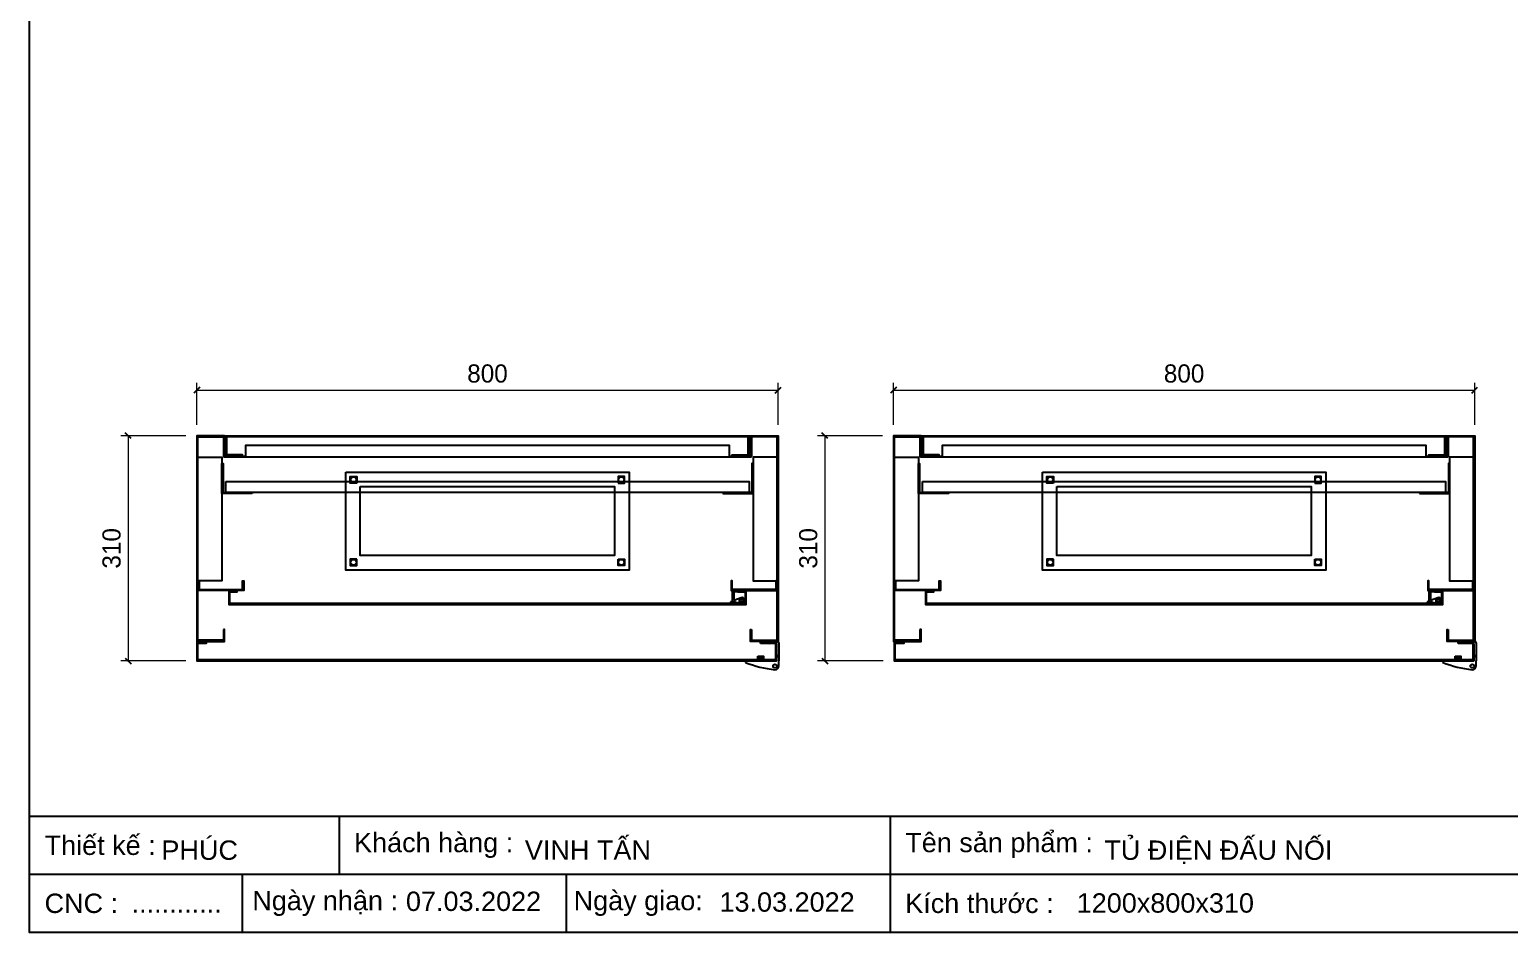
# Model space of a CAD drawing. Header units: millimetres. Extents: x 0 to 3953, y 0 to 2795.
# Drawn here: x 0 to 2037, y 0 to 1243 of the extents above; entities that cross this region are included whole.
import ezdxf

# ---------------------------------------------------------------- set-up
doc = ezdxf.new("R2010")
doc.units = ezdxf.units.MM
doc.layers.add('DIM', color=253, linetype='Continuous')
doc.layers.add('Ghi chu', color=7, linetype='Continuous')
doc.styles.add('Arial', font='arial.ttf')
doc.dimstyles.new('Dim-25', dxfattribs={"dimtxt": 25, "dimasz": 8, "dimexe": 10, "dimexo": 15, "dimgap": 10, "dimtad": 1, "dimdec": 0, "dimtxsty": 'Standard', "dimblk": 'OBLIQUE', "dimcen": 10, "dimclrd": 5, "dimclre": 5, "dimclrt": 3, "dimazin": 3, "dimtfac": 1, "dimtdec": 0, "dimtmove": 0, "dimatfit": 3, "dimldrblk": 'OBLIQUE', "dimlwd": 9, "dimlwe": 9})

# ---------------------------------------------------------------- blocks, each defined once
blk = doc.blocks.new('HL044-1.3-B')
h = blk.add_hatch()
h.set_pattern_fill('ANSI31', color=1, scale=0.3, style=0)
h.set_pattern_definition([(45, (-80982.31925, -42991.2648), (-0.673519209, 0.673519209), [])])
h.paths.add_polyline_path([(-15.5, 27), (-15.5, 24), (-9.5, 24), (-9.5, 27)])
at = {"color": 1}
for p, q in [((-22, 24), (-22, 27)), ((-22, 27), (1, 27)), ((-1, 24), (-22, 24)), ((-15.5, 24), (-15.5, 27)), ((-9.5, 24), (-9.5, 27)), ((0, 23), (0, 0)), ((3, 25), (3, 0)), ((0, 0), (-43, 0)), ((-43, 0), (-43, -2)), ((-25, 6.5), (-25, 0)), ((-25, 6.5), (-19, 5.9)), ((-25, 5.5), (-19, 4.9)), ((-25, 4.5), (-19, 3.9)), ((-25, 3.5), (-19, 2.9)), ((-25, 2.5), (-19, 1.9)), ((-25, 1.5), (-19, 0.9)), ((-25, 0.5), (-19.7, 0)), ((-19, 6.5), (-19, 0)), ((0, 7.5), (3, 7.5)), ((0, 6), (3, 6)), ((3, -6.5), (3, 0))]:
    blk.add_line(p, q, dxfattribs=at)
blk.add_lwpolyline([(-26, 6.5), (-18, 6.5), (-18, 0), (-26, 0)], close=True, dxfattribs=at)
blk.add_circle((-2.3, -7), 2.55, dxfattribs=at)
for centre, radius, start, end in [((-1, 23), 1, 0, 90), ((1, 25), 2, 0, 90), ((15.4, 147.7), 160.7, 248.6705, 263.5901), ((-2.5, -6.5), 5.5, 270, 0)]:
    blk.add_arc(centre, radius, start, end, dxfattribs=at)
blk = doc.blocks.new('*D8')
at = {"color": 0, "linetype": 'ByBlock', "lineweight": -2}
for p, q in [((139.7, 679.6), (131.7, 687.6)), ((131.7, 377.6), (139.7, 369.6))]:
    blk.add_line(p, q, dxfattribs=at)
at = {"layer": 'Defpoints', "color": 0, "ltscale": 3, "transparency": 16777216}
for p in [(230.2, 683.6), (135.7, 373.6), (230.2, 373.6)]:
    blk.add_point(p, dxfattribs=at)
at = {"layer": 'DIM', "color": 5, "lineweight": 9, "ltscale": 3, "transparency": 16777216}
for p, q in [((215.2, 683.6), (125.7, 683.6)), ((135.7, 683.6), (135.7, 373.6)), ((215.2, 373.6), (125.7, 373.6))]:
    blk.add_line(p, q, dxfattribs=at)
at = {"layer": 'DIM', "color": 3, "ltscale": 3, "transparency": 16777216, "insert": (112.9, 528.6), "char_height": 25, "attachment_point": 5, "rotation": 90}
blk.add_mtext('310', dxfattribs=at)
blk = doc.blocks.new('_Oblique')
at = {"color": 0, "linetype": 'ByBlock', "lineweight": -2}
blk.add_line((-0.5, -0.5), (0.5, 0.5), dxfattribs=at)
blk = doc.blocks.new('*D10')
at = {"color": 0, "linetype": 'ByBlock', "lineweight": -2}
for p, q in [((234.2, 750.4), (226.2, 742.4)), ((1026.2, 742.4), (1034.2, 750.4))]:
    blk.add_line(p, q, dxfattribs=at)
at = {"layer": 'Defpoints', "color": 0, "ltscale": 3, "transparency": 16777216}
for p in [(1030.2, 746.4), (230.2, 683.6), (1030.2, 683.6)]:
    blk.add_point(p, dxfattribs=at)
at = {"layer": 'DIM', "color": 5, "lineweight": 9, "ltscale": 3, "transparency": 16777216}
for p, q in [((230.2, 698.6), (230.2, 756.4)), ((1030.2, 698.6), (1030.2, 756.4)), ((230.2, 746.4), (1030.2, 746.4))]:
    blk.add_line(p, q, dxfattribs=at)
at = {"layer": 'DIM', "color": 3, "ltscale": 3, "transparency": 16777216, "insert": (630.2, 769.1), "char_height": 25, "attachment_point": 5}
blk.add_mtext('800', dxfattribs=at)
blk = doc.blocks.new('KHUNG CHUẨN')
at = {"color": 7}
for p, q in [((19889.2, -28535.2), (16919.2, -28535.2)), ((17239.2, -28535.2), (17239.2, -28595.2)), ((17809.2, -28535.2), (17809.2, -28655.2)), ((18939.2, -28595.2), (16919.2, -28595.2)), ((17139.2, -28595.2), (17139.2, -28655.2)), ((17474.2, -28595.2), (17474.2, -28655.2))]:
    blk.add_line(p, q, dxfattribs=at)
blk.add_lwpolyline([(16919.2, -26555.2), (19889.2, -26555.2), (19889.2, -28655.2), (16919.2, -28655.2)], close=True, dxfattribs=at)
at = {"color": 2, "char_height": 20, "attachment_point": 4, "style": 'Arial'}
for s, insert, width in [('  Thiết kế :', (16919.2, -28565.2), 917.634), ('  Khách hàng :', (17239.2, -28565.2), 917.634), ('  Tên sản phẩm :', (17809.2, -28565.2), 917.634), ('  CNC :', (16919.2, -28625.2), 917.634), ('  Ngày nhận :', (17134, -28625.2), 556.651), ('  Ngày giao:', (17466.3, -28625.2), 556.651), ('  Kích thước :', (17809.2, -28625.2), 917.634)]:
    blk.add_mtext(s, dxfattribs=dict(at, insert=insert, width=width))
at = {"color": 3, "style": 'Arial'}
for tag, p in [('#01', (17055.6, -28580.1)), ('#02', (17431.4, -28580.1)), ('#03', (18030.6, -28580.1)), ('#08', (18751.7, -28580.1)), ('#10', (19064.8, -28580.1)), ('#04', (17024.8, -28634.6)), ('#05', (17308.5, -28633)), ('#06', (17632.7, -28633.7)), ('#07', (18002, -28634.7)), ('#09', (18753.8, -28632.6)), ('#11', (19060.3, -28625.7)), ('#12', (19806.5, -28628.9))]:
    blk.add_attdef(tag, p, '', height=20, dxfattribs=at)
blk = doc.blocks.new('HL036-1-2')
at = {"layer": 'Ghi chu', "color": 1}
for p, q in [((-3, 17.8), (-18.9, 17.8)), ((-18.9, 15.8), (-18.9, 17.8)), ((-12.1, 15.8), (-18.9, 15.8)), ((-16.4, 1), (-16.4, 14)), ((-15.6, 15), (-3.9, 17.7)), ((0, 0), (-15.4, 0)), ((-14.4, 3), (-14.4, 11.9)), ((0, 2), (-13.4, 2)), ((-13.1, 12.8), (-4.3, 9.8)), ((-6.2, 2), (-6.2, 0)), ((-1.2, 2), (-1.2, 0)), ((0, 0), (0, 2))]:
    blk.add_line(p, q, dxfattribs=at)
for radius in [4.1, 2.1]:
    blk.add_circle((-3, 13.7), radius, dxfattribs=at)
for centre, start, end in [((-15.4, 14), 102.9616, 180), ((-15.4, 1), 180, 270), ((-13.4, 11.9), 71.3254, 180), ((-13.4, 3), 180, 270)]:
    blk.add_arc(centre, 1, start, end, dxfattribs=at)
blk = doc.blocks.new('*D14')
at = {"color": 0, "linetype": 'ByBlock', "lineweight": -2}
for p, q in [((1098.5, 679.6), (1090.5, 687.6)), ((1090.5, 377.6), (1098.5, 369.6))]:
    blk.add_line(p, q, dxfattribs=at)
at = {"layer": 'Defpoints', "color": 0, "ltscale": 3, "transparency": 16777216}
for p in [(1189, 683.6), (1094.5, 373.6), (1190, 373.6)]:
    blk.add_point(p, dxfattribs=at)
at = {"layer": 'DIM', "color": 5, "lineweight": 9, "ltscale": 3, "transparency": 16777216}
for p, q in [((1174, 683.6), (1084.5, 683.6)), ((1094.5, 683.6), (1094.5, 373.6)), ((1175, 373.6), (1084.5, 373.6))]:
    blk.add_line(p, q, dxfattribs=at)
at = {"layer": 'DIM', "color": 3, "ltscale": 3, "transparency": 16777216, "insert": (1071.8, 528.6), "char_height": 25, "attachment_point": 5, "rotation": 90}
blk.add_mtext('310', dxfattribs=at)
blk = doc.blocks.new('*D15')
at = {"color": 0, "linetype": 'ByBlock', "lineweight": -2}
for p, q in [((1193, 750.4), (1185, 742.4)), ((1985, 742.4), (1993, 750.4))]:
    blk.add_line(p, q, dxfattribs=at)
at = {"layer": 'Defpoints', "color": 0, "ltscale": 3, "transparency": 16777216}
for p in [(1989, 746.4), (1189, 683.6), (1989, 683.6)]:
    blk.add_point(p, dxfattribs=at)
at = {"layer": 'DIM', "color": 5, "lineweight": 9, "ltscale": 3, "transparency": 16777216}
for p, q in [((1189, 698.6), (1189, 756.4)), ((1989, 698.6), (1989, 756.4)), ((1189, 746.4), (1989, 746.4))]:
    blk.add_line(p, q, dxfattribs=at)
at = {"layer": 'DIM', "color": 3, "ltscale": 3, "transparency": 16777216, "insert": (1589, 769.1), "char_height": 25, "attachment_point": 5}
blk.add_mtext('800', dxfattribs=at)

msp = doc.modelspace()

# ---------------------------------------------------------------- linework, layer by layer
for points in [[(266.7, 417.1), (266.7, 402.1), (231.7, 402.1), (231.7, 682.1), (266.7, 682.1), (266.7, 655.6), (293.2, 655.6), (293.2, 657.1), (268.2, 657.1), (268.2, 683.6), (230.2, 683.6), (230.2, 400.6), (268.2, 400.6), (268.2, 417.1)], [(989.2, 657.1), (989.2, 682.1), (271.2, 682.1), (271.2, 657.1), (269.7, 657.1), (269.7, 683.6), (990.7, 683.6), (990.7, 657.1)], [(993.7, 417.1), (993.7, 402.1), (1028.7, 402.1), (1028.7, 682.1), (993.7, 682.1), (993.7, 655.6), (967.2, 655.6), (967.2, 657.1), (992.2, 657.1), (992.2, 683.6), (1030.2, 683.6), (1030.2, 400.6), (992.2, 400.6), (992.2, 417.1)], [(1225.5, 417.1), (1225.5, 402.1), (1190.5, 402.1), (1190.5, 682.1), (1225.5, 682.1), (1225.5, 655.6), (1252, 655.6), (1252, 657.1), (1227, 657.1), (1227, 683.6), (1189, 683.6), (1189, 400.6), (1227, 400.6), (1227, 417.1)], [(1948, 657.1), (1948, 682.1), (1230, 682.1), (1230, 657.1), (1228.5, 657.1), (1228.5, 683.6), (1949.5, 683.6), (1949.5, 657.1)], [(1952.5, 417.1), (1952.5, 402.1), (1987.5, 402.1), (1987.5, 682.1), (1952.5, 682.1), (1952.5, 655.6), (1926, 655.6), (1926, 657.1), (1951, 657.1), (1951, 683.6), (1989, 683.6), (1989, 400.6), (1951, 400.6), (1951, 417.1)], [(233.2, 484.1), (233.2, 472.1), (293.2, 472.1), (293.2, 484.1), (294.7, 484.1), (294.7, 470.6), (231.7, 470.6), (231.7, 484.1)], [(1027.2, 484.1), (1027.2, 472.1), (967.2, 472.1), (967.2, 484.1), (965.7, 484.1), (965.7, 470.6), (1028.7, 470.6), (1028.7, 484.1)], [(1192, 484.1), (1192, 472.1), (1252, 472.1), (1252, 484.1), (1253.5, 484.1), (1253.5, 470.6), (1190.5, 470.6), (1190.5, 484.1)], [(1986, 484.1), (1986, 472.1), (1926, 472.1), (1926, 484.1), (1924.5, 484.1), (1924.5, 470.6), (1987.5, 470.6), (1987.5, 484.1)], [(1014.7, 398.1), (1026.7, 398.1), (1026.7, 375.1), (231.7, 375.1), (231.7, 398.1), (243.7, 398.1), (243.7, 399.6), (230.2, 399.6), (230.2, 373.6), (1028.2, 373.6), (1028.2, 399.6), (1014.7, 399.6)], [(1974.5, 398.1), (1986.5, 398.1), (1986.5, 375.1), (1191.5, 375.1), (1191.5, 398.1), (1203.5, 398.1), (1203.5, 399.6), (1190, 399.6), (1190, 373.6), (1988, 373.6), (1988, 399.6), (1974.5, 399.6)]]:
    msp.add_lwpolyline(points, close=True)
at = {"color": 33}
for points in [[(231.7, 654.1), (264.7, 654.1), (264.7, 484.1), (231.7, 484.1)], [(1028.7, 654.1), (995.7, 654.1), (995.7, 484.1), (1028.7, 484.1)], [(1190.5, 654.1), (1223.5, 654.1), (1223.5, 484.1), (1190.5, 484.1)], [(1987.5, 654.1), (1954.5, 654.1), (1954.5, 484.1), (1987.5, 484.1)]]:
    msp.add_lwpolyline(points, close=True, dxfattribs=at)
at = {"color": 85}
for points in [[(962.7, 655.6), (992.7, 655.6), (992.7, 654.1), (267.7, 654.1), (267.7, 655.6), (297.7, 655.6), (297.7, 670.6), (962.7, 670.6), (962.7, 655.6)], [(1921.5, 655.6), (1951.5, 655.6), (1951.5, 654.1), (1226.5, 654.1), (1226.5, 655.6), (1256.5, 655.6), (1256.5, 670.6), (1921.5, 670.6), (1921.5, 655.6)]]:
    msp.add_lwpolyline(points, dxfattribs=at)
for points in [[(306.2, 604.1), (264.7, 604.1), (264.7, 645.6), (266.2, 645.6), (266.2, 605.6), (306.2, 605.6)], [(954.2, 604.1), (995.7, 604.1), (995.7, 645.6), (994.2, 645.6), (994.2, 605.6), (954.2, 605.6)], [(1265, 604.1), (1223.5, 604.1), (1223.5, 645.6), (1225, 645.6), (1225, 605.6), (1265, 605.6)], [(1913, 604.1), (1954.5, 604.1), (1954.5, 645.6), (1953, 645.6), (1953, 605.6), (1913, 605.6)], [(270.2, 620.6), (990.2, 620.6), (990.2, 605.6), (270.2, 605.6)], [(1229, 620.6), (1949, 620.6), (1949, 605.6), (1229, 605.6)]]:
    msp.add_lwpolyline(points, close=True, dxfattribs=at)
at = {"color": 7}
for points in [[(435.2, 633.6), (825.2, 633.6), (825.2, 498.6), (435.2, 498.6)], [(1394, 633.6), (1784, 633.6), (1784, 498.6), (1394, 498.6)]]:
    msp.add_lwpolyline(points, close=True, dxfattribs=at)
at = {"color": 2}
for points in [[(450.4, 618.4), (441.4, 618.4), (441.4, 627.4), (450.4, 627.4)], [(455.2, 613.6), (805.2, 613.6), (805.2, 518.6), (455.2, 518.6)], [(809.9, 618.4), (818.9, 618.4), (818.9, 627.4), (809.9, 627.4)], [(1409.3, 618.4), (1400.3, 618.4), (1400.3, 627.4), (1409.3, 627.4)], [(1414, 613.6), (1764, 613.6), (1764, 518.6), (1414, 518.6)], [(1768.8, 618.4), (1777.8, 618.4), (1777.8, 627.4), (1768.8, 627.4)], [(450.4, 513.9), (441.4, 513.9), (441.4, 504.9), (450.4, 504.9)], [(809.9, 513.9), (818.9, 513.9), (818.9, 504.9), (809.9, 504.9)], [(1409.3, 513.9), (1400.3, 513.9), (1400.3, 504.9), (1409.3, 504.9)], [(1768.8, 513.9), (1777.8, 513.9), (1777.8, 504.9), (1768.8, 504.9)]]:
    msp.add_lwpolyline(points, close=True, dxfattribs=at)
at = {"color": 3}
for points in [[(974.7, 468.8), (984.7, 468.8), (984.7, 452.8), (275.7, 452.8), (275.7, 468.8), (285.7, 468.8), (285.7, 470.3), (274.2, 470.3), (274.2, 451.3), (986.2, 451.3), (986.2, 470.3), (974.7, 470.3)], [(1933.5, 468.8), (1943.5, 468.8), (1943.5, 452.8), (1234.5, 452.8), (1234.5, 468.8), (1244.5, 468.8), (1244.5, 470.3), (1233, 470.3), (1233, 451.3), (1945, 451.3), (1945, 470.3), (1933.5, 470.3)]]:
    msp.add_lwpolyline(points, close=True, dxfattribs=at)
at = {"color": 7}
for centre in [(445.9, 622.9), (814.4, 622.9), (1404.8, 622.9), (1773.3, 622.9), (445.9, 509.4), (814.4, 509.4), (1404.8, 509.4), (1773.3, 509.4)]:
    msp.add_circle(centre, 4, dxfattribs=at)

# ---------------------------------------------------------------- block references
at = {"color": 3}
ref = msp.add_blockref('KHUNG CHUẨN', (-22519.5, 38140), dxfattribs=dict(at, xscale=1.331000000005587, yscale=1.331000000005587, zscale=1.331000000005587))
ref.add_attrib('#03', 'TỦ ĐIỆN ĐẤU NỐI', (1479.2, 99.9), dxfattribs={"color": 3, "height": 26.62, "style": 'Arial'})
ref.add_attrib('#07', '1200x800x310', (1441.2, 27.2), dxfattribs={"color": 3, "height": 26.62, "style": 'Arial'})
ref.add_attrib('#02', 'VINH TẤN', (681.7, 99.9), dxfattribs={"color": 3, "height": 26.62, "style": 'Arial'})
ref.add_attrib('#05', '07.03.2022', (518, 29.5), dxfattribs={"color": 3, "height": 26.62, "style": 'Arial'})
ref.add_attrib('#06', '13.03.2022', (949.5, 28.5), dxfattribs={"color": 3, "height": 26.62, "style": 'Arial'})
ref.add_attrib('#01', 'PHÚC', (181.4, 99.9), dxfattribs={"color": 3, "height": 26.62, "style": 'Arial'})
ref.add_attrib('#04', '............', (140.4, 27.3), dxfattribs={"color": 3, "height": 26.62, "style": 'Arial'})
at = {"color": 7, "xscale": -1, "rotation": 180}
for p in [(983.6, 470.6), (1942.4, 470.6)]:
    msp.add_blockref('HL036-1-2', p, dxfattribs=at)
for p in [(1028.2, 373.6), (1988, 373.6)]:
    msp.add_blockref('HL044-1.3-B', p)

# ---------------------------------------------------------------- dimensions: what is measured, and where the dimension line sits
at = {"layer": 'DIM', "color": 7, "ltscale": 3}
for base, p1, p2, picture, middle in [((1030.2, 746.4), (230.2, 683.6), (1030.2, 683.6), '*D10', (630.2, 769.1)), ((1989, 746.4), (1189, 683.6), (1989, 683.6), '*D15', (1589, 769.1))]:
    dim = msp.add_linear_dim(base=base, p1=p1, p2=p2, dimstyle='Dim-25', dxfattribs=at)
    dim.commit()
    dim.dimension.update_dxf_attribs({"geometry": picture, "text_midpoint": middle})
for base, p1, p2, picture, middle in [((135.7, 373.6), (230.2, 683.6), (230.2, 373.6), '*D8', (112.9, 528.6)), ((1094.5, 373.6), (1189, 683.6), (1190, 373.6), '*D14', (1071.8, 528.6))]:
    dim = msp.add_linear_dim(base=base, p1=p1, p2=p2, angle=90, dimstyle='Dim-25', dxfattribs=at)
    dim.commit()
    dim.dimension.update_dxf_attribs({"geometry": picture, "text_midpoint": middle})

doc.saveas('drawing.dxf')
